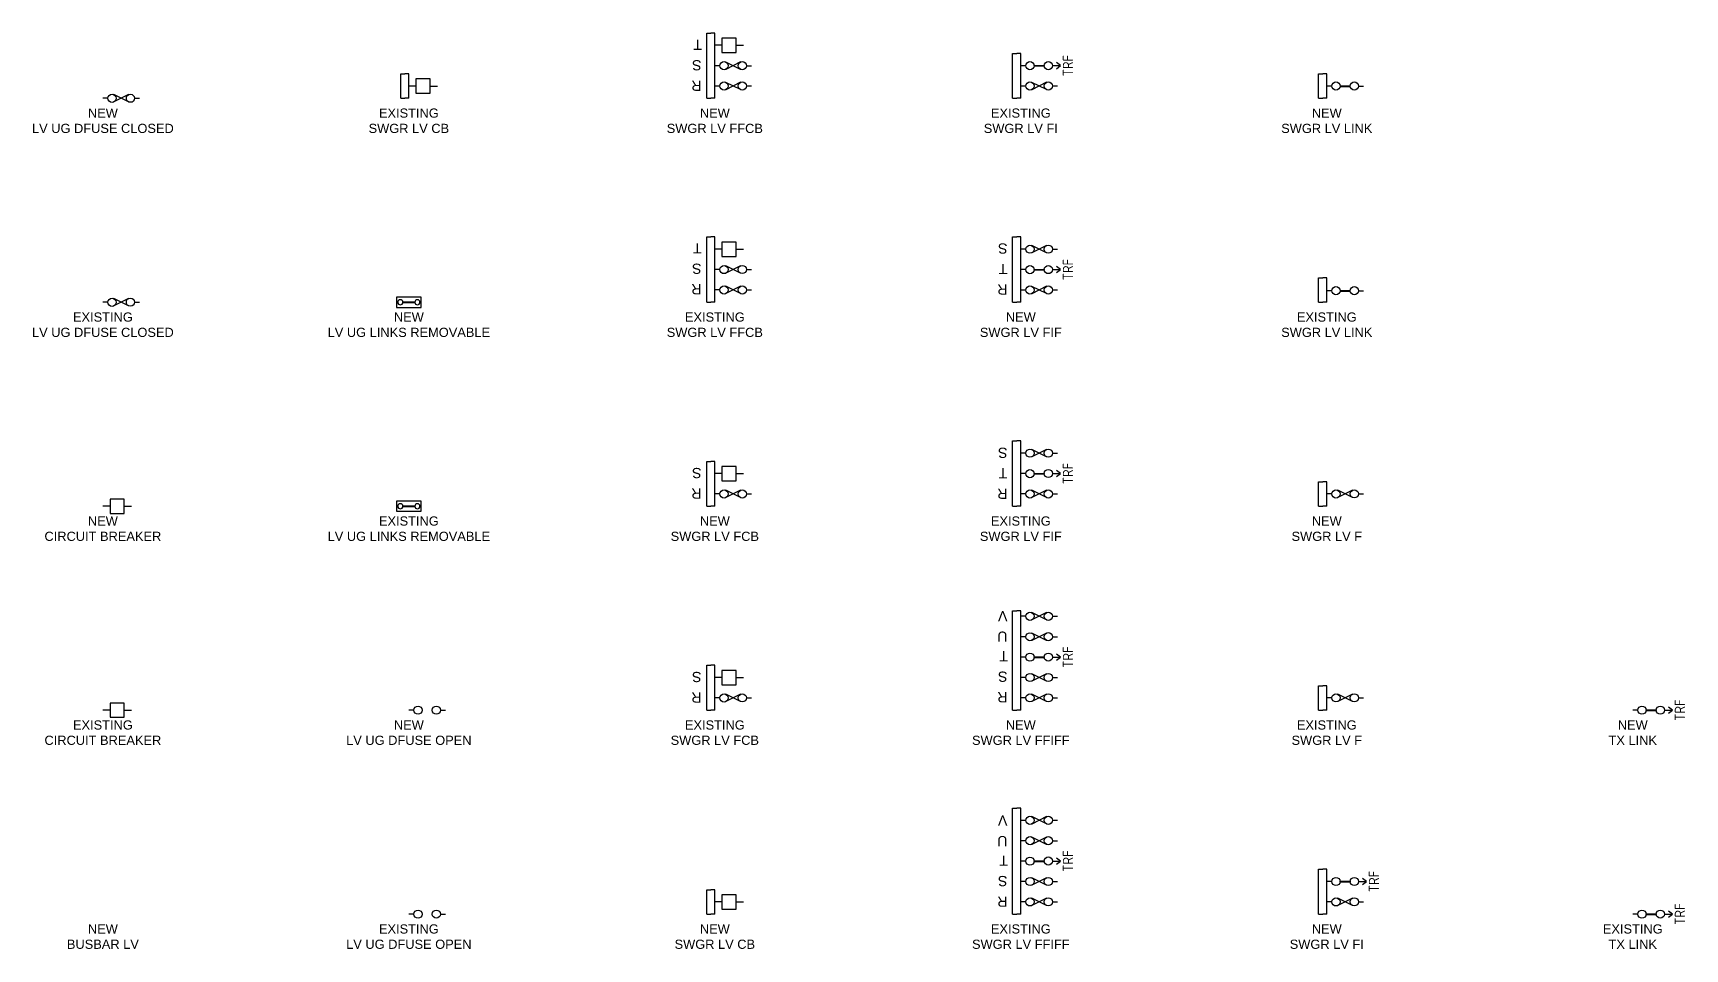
# Model space of a CAD drawing. Header units: metres. Extents: x -14 to 310, y -7 to 173.
import ezdxf
from ezdxf.enums import TextEntityAlignment as Align

# ---------------------------------------------------------------- set-up
doc = ezdxf.new("R2010")
doc.units = ezdxf.units.M
doc.layers.get('0').update_dxf_attribs({"color": 6})
for name, color, linetype in [('Equip_LV_EXT', 7, 'Continuous'), ('Equip_LV_NEW', 2, 'Continuous'), ('Sub_LV_EXT', 7, 'Continuous'), ('Sub_LV_NEW', 2, 'Continuous')]:
    doc.layers.add(name, color=color, linetype=linetype)
doc.styles.add('iecARIAL', font='arial.ttf', dxfattribs={"height": 2})
doc.styles.add('IESYMBOL1', font='isocp.shx')
doc.styles.get("Standard").update_dxf_attribs({"font": 'arial.ttf'})

# ---------------------------------------------------------------- blocks, each defined once
blk = doc.blocks.new('CIRCUIT_BREAKER_EXT')
for points in [[(1.4, 0), (0, 0)], [(4.2, 0), (5.6, 0)]]:
    blk.add_lwpolyline(points)
blk.add_lwpolyline([(4.2, -1.4), (4.2, 1.4), (1.4, 1.4), (1.4, -1.4)], close=True)
at = {"flags": 1}
for tag, p in [('USAGE', (-4.19, 3.31)), ('ASSET_NUM', (-4.19, 2.2)), ('ORIENTATION', (-4.19, 2.93)), ('LOCATION', (-4.19, 1.83)), ('NOTES', (-4.19, 1.39)), ('Z', (0, 0))]:
    blk.add_attdef(tag, p, '', height=0.2, dxfattribs=at)
blk.add_attdef('STATE', (-4.2, 1), '', height=0.2)
blk = doc.blocks.new('CIRCUIT_BREAKER_NEW')
for points in [[(1.4, 0), (0, 0)], [(4.2, 0), (5.6, 0)]]:
    blk.add_lwpolyline(points)
blk.add_lwpolyline([(4.2, -1.4), (4.2, 1.4), (1.4, 1.4), (1.4, -1.4)], close=True)
at = {"flags": 1}
for tag, p in [('USAGE', (-4.19, 3.31)), ('ASSET_NUM', (-4.19, 2.2)), ('ORIENTATION', (-4.19, 2.93)), ('LOCATION', (-4.19, 1.83)), ('NOTES', (-4.19, 1.39)), ('Z', (0, 0))]:
    blk.add_attdef(tag, p, '', height=0.2, dxfattribs=at)
blk.add_attdef('STATE', (-4.2, 1), '', height=0.2)
blk = doc.blocks.new('LV_UG_DFUSE_CLOSED_EXT')
for points in [[(1, 0), (0, 0)], [(5.04, 0.73), (2.16, -0.72)], [(5.05, -0.71), (2.16, 0.72)], [(6.2, 0.01), (7.2, 0.01)]]:
    blk.add_lwpolyline(points)
for centre in [(1.8, 0), (5.4, 0.01)]:
    blk.add_circle(centre, 0.8)
at = {"flags": 9}
for tag, p in [('ACTUAL_STATUS', (0, 0)), ('CONSTRUCTED_VOLTAGE', (0, -0.2)), ('OPERATING_VOLTAGE', (0, -0.6)), ('ORIENTATION', (0, -0.8)), ('STATE', (0, -1)), ('SWITCH_TYPE', (0, -1.2)), ('NO_PHASES', (0, -0.4)), ('USAGE', (0, -1.4)), ('NOTES', (0, -1.6))]:
    blk.add_attdef(tag, text='', height=0.2, dxfattribs=at).set_placement(p, align=Align.MIDDLE_LEFT)
at = {"flags": 1}
blk.add_attdef('Z', (0, 0), '', height=0.2, dxfattribs=at)
blk = doc.blocks.new('LV_UG_DFUSE_CLOSED_NEW')
for points in [[(1, 0), (0, 0)], [(5.04, 0.73), (2.16, -0.72)], [(5.05, -0.71), (2.16, 0.72)], [(6.2, 0.01), (7.2, 0.01)]]:
    blk.add_lwpolyline(points)
for centre in [(1.8, 0), (5.4, 0.01)]:
    blk.add_circle(centre, 0.8)
for tag, flags, p in [('ACTUAL_STATUS', 9, (1.5, 0)), ('CONSTRUCTED_VOLTAGE', 9, (1.5, -0.2)), ('OPERATED_BY', 9, (1.5, -0.6)), ('OWNED_BY', 9, (1.5, -1)), ('OPERATING_VOLTAGE', 9, (1.5, -1.2)), ('ORIENTATION', 9, (1.5, -1.4)), ('STATE', 9, (1.5, -1.6)), ('SWITCH_TYPE', 9, (1.5, -1.8)), ('Z', 1, (1.5, -2.4)), ('NO_PHASES', 9, (1.5, -0.4)), ('MAINTAINED_BY', 9, (1.5, -0.8)), ('USAGE', 9, (1.5, -2)), ('NOTES', 9, (1.5, -2.2))]:
    blk.add_attdef(tag, text='', height=0.2, dxfattribs=dict(flags=flags)).set_placement(p, align=Align.MIDDLE_LEFT)
blk = doc.blocks.new('LV_UG_DFUSE_OPEN_EXT')
for points in [[(1, 0), (0, 0)], [(6.2, 0.01), (7.2, 0.01)]]:
    blk.add_lwpolyline(points)
for centre in [(1.8, 0), (5.4, 0.01)]:
    blk.add_circle(centre, 0.8)
at = {"flags": 9}
for tag, p in [('ACTUAL_STATUS', (0, 0)), ('CONSTRUCTED_VOLTAGE', (0, -0.2)), ('OPERATING_VOLTAGE', (0, -0.6)), ('ORIENTATION', (0, -0.8)), ('STATE', (0, -1)), ('SWITCH_TYPE', (0, -1.2)), ('NO_PHASES', (0, -0.4)), ('USAGE', (0, -1.4)), ('NOTES', (0, -1.6))]:
    blk.add_attdef(tag, text='', height=0.2, dxfattribs=at).set_placement(p, align=Align.MIDDLE_LEFT)
at = {"flags": 1}
blk.add_attdef('Z', (0, 0), '', height=0.2, dxfattribs=at)
blk = doc.blocks.new('LV_UG_DFUSE_OPEN_NEW')
for points in [[(1, 0), (0, 0)], [(6.2, 0.01), (7.2, 0.01)]]:
    blk.add_lwpolyline(points)
for centre in [(1.8, 0), (5.4, 0.01)]:
    blk.add_circle(centre, 0.8)
at = {"flags": 1}
blk.add_attdef('Z', (0, 0), '', height=0.2, rotation=90, dxfattribs=at)
at = {"flags": 9}
for tag, p in [('ACTUAL_STATUS', (0, 0)), ('CONSTRUCTED_VOLTAGE', (0, -0.2)), ('OPERATING_VOLTAGE', (0, -0.6)), ('ORIENTATION', (0, -0.8)), ('STATE', (0, -1)), ('SWITCH_TYPE', (0, -1.2)), ('NO_PHASES', (0, -0.4)), ('USAGE', (0, -1.4)), ('NOTES', (0, -1.6))]:
    blk.add_attdef(tag, text='', height=0.2, dxfattribs=at).set_placement(p, align=Align.MIDDLE_LEFT)
blk = doc.blocks.new('LV_UG_LINKS_REMOVABLE_EXT')
for p, q in [((-1.17, 0.06), (1.17, 0.06)), ((-1.17, -0.06), (1.17, -0.06))]:
    blk.add_line(p, q)
blk.add_lwpolyline([(-2.4, -1), (2.4, -1), (2.4, 1), (-2.4, 1)], close=True)
for points in [[(-2.17, 0, 1), (-1.17, 0, 1)], [(1.17, 0, 1), (2.17, 0, 1)]]:
    blk.add_lwpolyline(points, format="xyb", close=True)
at = {"flags": 9}
for tag, p in [('ACTUAL_STATUS', (0, 0)), ('CONNECTOR_TYPE', (0, -0.2)), ('CONSTRUCTED_VOLTAGE', (0, -0.4)), ('OPERATING_VOLTAGE', (0, -0.8)), ('ORIENTATION', (0, -1)), ('OWNED_BY', (0, -1.2)), ('STATE', (0, -1.4)), ('NO_PHASES', (0, -0.6)), ('USAGE', (0, -1.6)), ('NOTES', (0, -1.8))]:
    blk.add_attdef(tag, text='', height=0.2, dxfattribs=at).set_placement(p, align=Align.MIDDLE_LEFT)
at = {"flags": 1}
blk.add_attdef('Z', (0, 0), '', height=0.2, dxfattribs=at)
blk = doc.blocks.new('LV_UG_LINKS_REMOVABLE_NEW')
for p, q in [((-1.17, 0.06), (1.17, 0.06)), ((-1.17, -0.06), (1.17, -0.06))]:
    blk.add_line(p, q)
blk.add_lwpolyline([(-2.4, -1), (2.4, -1), (2.4, 1), (-2.4, 1)], close=True)
for points in [[(-2.17, 0, 1), (-1.17, 0, 1)], [(1.17, 0, 1), (2.17, 0, 1)]]:
    blk.add_lwpolyline(points, format="xyb", close=True)
at = {"flags": 9}
for tag, p in [('ACTUAL_STATUS', (0, 0)), ('CONNECTOR_TYPE', (0, -0.2)), ('CONSTRUCTED_VOLTAGE', (0, -0.4)), ('OPERATING_VOLTAGE', (0, -0.8)), ('ORIENTATION', (0, -1)), ('OWNED_BY', (0, -1.2)), ('STATE', (0, -1.4)), ('NO_PHASES', (0, -0.6)), ('USAGE', (0, -1.6)), ('NOTES', (0, -1.8))]:
    blk.add_attdef(tag, text='', height=0.2, dxfattribs=at).set_placement(p, align=Align.MIDDLE_LEFT)
at = {"flags": 1}
blk.add_attdef('Z', (0, 0), '', height=0.2, dxfattribs=at)
blk = doc.blocks.new('*U58')
at = {"layer": 'Sub_LV_EXT'}
for p, q in [((-1.6, 0), (-1.6, 4.8)), ((-1.6, 4.8), (-0.8, 4.8)), ((0, 4.8), (-0.8, 4.8)), ((0, 0), (0, 4.8)), ((-1.6, 0), (-0.8, 0)), ((0, 0), (-0.8, 0))]:
    blk.add_line(p, q, dxfattribs=at)
blk = doc.blocks.new('SWGR_LV_CB_EXT')
at = {"layer": 'Equip_LV_EXT'}
for name, p in [('*U58', (0, 0)), ('CIRCUIT_BREAKER_EXT', (0, 2.4))]:
    blk.add_blockref(name, p, dxfattribs=at)
blk = doc.blocks.new('*U37')
at = {"layer": 'Sub_LV_NEW'}
for p, q in [((-1.6, 0), (-1.6, 4.8)), ((-1.6, 4.8), (-0.8, 4.8)), ((0, 4.8), (-0.8, 4.8)), ((0, 0), (0, 4.8)), ((-1.6, 0), (-0.8, 0)), ((0, 0), (-0.8, 0))]:
    blk.add_line(p, q, dxfattribs=at)
blk = doc.blocks.new('SWGR_LV_CB_NEW')
at = {"layer": 'Equip_LV_NEW'}
for name, p in [('*U37', (0, 0)), ('CIRCUIT_BREAKER_NEW', (0, 2.4))]:
    blk.add_blockref(name, p, dxfattribs=at)
blk = doc.blocks.new('*U64')
at = {"layer": 'Sub_LV_EXT'}
for p, q in [((-1.6, 0), (-1.6, 8.8)), ((-1.6, 8.8), (-0.8, 8.8)), ((0, 8.8), (-0.8, 8.8)), ((0, 0), (0, 8.8)), ((-1.6, 0), (-0.8, 0)), ((0, 0), (-0.8, 0))]:
    blk.add_line(p, q, dxfattribs=at)
blk = doc.blocks.new('SWGR_LV_FCB_EXT')
at = {"layer": 'Equip_LV_EXT'}
for name, p in [('*U64', (0, 0)), ('CIRCUIT_BREAKER_EXT', (0, 6.4)), ('LV_UG_DFUSE_CLOSED_EXT', (0, 2.4))]:
    blk.add_blockref(name, p, dxfattribs=at)
at = {"layer": 'Equip_LV_EXT', "char_height": 2, "width": 1.1319, "attachment_point": 1, "rotation": 180, "style": 'iecARIAL'}
for s, insert in [('S', (-2.61, 5.51)), ('R', (-2.6, 1.48))]:
    blk.add_mtext(s, dxfattribs=dict(at, insert=insert))
blk = doc.blocks.new('*U43')
at = {"layer": 'Sub_LV_NEW'}
for p, q in [((-1.6, 0), (-1.6, 8.8)), ((-1.6, 8.8), (-0.8, 8.8)), ((0, 8.8), (-0.8, 8.8)), ((0, 0), (0, 8.8)), ((-1.6, 0), (-0.8, 0)), ((0, 0), (-0.8, 0))]:
    blk.add_line(p, q, dxfattribs=at)
blk = doc.blocks.new('SWGR_LV_FCB_NEW')
at = {"layer": 'Equip_LV_NEW'}
for name, p in [('*U43', (0, 0)), ('CIRCUIT_BREAKER_NEW', (0, 6.4)), ('LV_UG_DFUSE_CLOSED_NEW', (0, 2.4))]:
    blk.add_blockref(name, p, dxfattribs=at)
at = {"layer": 'Equip_LV_NEW', "char_height": 2, "width": 1.1319, "attachment_point": 1, "rotation": 180, "style": 'iecARIAL'}
for s, insert in [('S', (-2.61, 5.51)), ('R', (-2.6, 1.48))]:
    blk.add_mtext(s, dxfattribs=dict(at, insert=insert))
blk = doc.blocks.new('*U67')
at = {"layer": 'Sub_LV_EXT'}
for p, q in [((-1.6, 0), (-1.6, 12.8)), ((-1.6, 12.8), (-0.8, 12.8)), ((0, 12.8), (-0.8, 12.8)), ((0, 0), (0, 12.8)), ((-1.6, 0), (-0.8, 0)), ((0, 0), (-0.8, 0))]:
    blk.add_line(p, q, dxfattribs=at)
blk = doc.blocks.new('SWGR_LV_FFCB_EXT')
at = {"layer": 'Equip_LV_EXT'}
for name, p in [('*U67', (0, 0.01)), ('CIRCUIT_BREAKER_EXT', (0, 10.4)), ('LV_UG_DFUSE_CLOSED_EXT', (0, 6.41)), ('LV_UG_DFUSE_CLOSED_EXT', (0, 2.41))]:
    blk.add_blockref(name, p, dxfattribs=at)
at = {"layer": 'Equip_LV_EXT', "char_height": 2, "width": 1.1319, "attachment_point": 1, "rotation": 180, "style": 'iecARIAL'}
for s, insert in [('T', (-2.6, 9.59)), ('S', (-2.61, 5.58)), ('R', (-2.6, 1.55))]:
    blk.add_mtext(s, dxfattribs=dict(at, insert=insert))
blk = doc.blocks.new('*U34')
at = {"layer": 'Sub_LV_NEW'}
for p, q in [((-1.6, 0), (-1.6, 12.8)), ((-1.6, 12.8), (-0.8, 12.8)), ((0, 12.8), (-0.8, 12.8)), ((0, 0), (0, 12.8)), ((-1.6, 0), (-0.8, 0)), ((0, 0), (-0.8, 0))]:
    blk.add_line(p, q, dxfattribs=at)
blk = doc.blocks.new('SWGR_LV_FFCB_NEW')
at = {"layer": 'Equip_LV_NEW'}
for name, p in [('*U34', (0, 0)), ('CIRCUIT_BREAKER_NEW', (0, 10.4)), ('LV_UG_DFUSE_CLOSED_NEW', (0, 6.39)), ('LV_UG_DFUSE_CLOSED_NEW', (0, 2.41))]:
    blk.add_blockref(name, p, dxfattribs=at)
at = {"layer": 'Equip_LV_NEW', "char_height": 2, "width": 1.1319, "attachment_point": 1, "rotation": 180, "style": 'iecARIAL'}
for s, insert in [('T', (-2.52, 9.49)), ('S', (-2.6, 5.48)), ('R', (-2.6, 1.45))]:
    blk.add_mtext(s, dxfattribs=dict(at, insert=insert))
blk = doc.blocks.new('TX_LINK_EXT')
h = blk.add_hatch(color=256)
edge = h.paths.add_edge_path()
edge.add_line((2.6, 0.05), (4.6, 0.05))
edge.add_arc((5.4, 0.01), 0.8, 177.2353, 184.4027)
edge.add_line((4.6, -0.05), (2.6, -0.05))
edge.add_arc((1.8, 0), 0.8, 356.4167, 363.5833)
for points in [[(1, 0), (0, 0)], [(2.6, 0.05), (4.6, 0.05)], [(6.2, 0.01), (7.2, 0.01)], [(2.6, -0.05), (4.6, -0.05)]]:
    blk.add_lwpolyline(points)
for centre in [(1.8, 0), (5.4, 0.01)]:
    blk.add_circle(centre, 0.8)
for centre, start, end in [((1.8, 0), 356.4167, 3.5833), ((5.4, 0.01), 177.2353, 184.4027)]:
    blk.add_arc(centre, 0.8, start, end)
at = {"layer": 'Sub_LV_EXT'}
blk.add_line((7.2, 0.01), (7.8, 0.01), dxfattribs=at)
blk.add_lwpolyline([(7, -0.59), (7.8, 0.01), (7, 0.61)], dxfattribs=at)
at = {"flags": 1}
blk.add_attdef('Z', (0, 0), '', height=0.2, dxfattribs=at)
at = {"layer": 'Sub_LV_EXT', "color": 7, "style": 'IESYMBOL1'}
blk.add_text('TRF', height=2, rotation=90, dxfattribs=at).set_placement((9.24, 0.01), align=Align.MIDDLE_CENTER)
at = {"layer": 'Sub_LV_EXT', "flags": 1}
for tag, p in [('ORIENTATION', (2.14, -1.53)), ('USAGE', (2.14, -1.14)), ('NOTES', (2.14, -3.07))]:
    blk.add_attdef(tag, p, '', height=0.2, dxfattribs=at)
blk = doc.blocks.new('*U70')
at = {"layer": 'Sub_LV_EXT'}
for p, q in [((-1.6, 0), (-1.6, 20.8)), ((-1.6, 20.8), (-0.8, 20.8)), ((0, 20.8), (-0.8, 20.8)), ((0, 0), (0, 20.8)), ((-1.6, 0), (-0.8, 0)), ((0, 0), (-0.8, 0))]:
    blk.add_line(p, q, dxfattribs=at)
blk = doc.blocks.new('SWGR_LV_FFIFF_EXT')
at = {"layer": 'Equip_LV_EXT'}
for name, p in [('*U70', (0, 0)), ('LV_UG_DFUSE_CLOSED_EXT', (0, 18.4)), ('LV_UG_DFUSE_CLOSED_EXT', (0.01, 14.4)), ('TX_LINK_EXT', (0, 10.4)), ('LV_UG_DFUSE_CLOSED_EXT', (0.01, 6.4)), ('LV_UG_DFUSE_CLOSED_EXT', (0.01, 2.4))]:
    blk.add_blockref(name, p, dxfattribs=at)
at = {"layer": 'Equip_LV_EXT', "char_height": 2, "width": 1.1319, "attachment_point": 1, "rotation": 180, "style": 'iecARIAL'}
for s, insert in [('V', (-2.62, 17.36)), ('U', (-2.61, 13.33)), ('T', (-2.53, 9.5)), ('S', (-2.62, 5.49)), ('R', (-2.61, 1.45))]:
    blk.add_mtext(s, dxfattribs=dict(at, insert=insert))
blk = doc.blocks.new('TX_LINK_NEW')
h = blk.add_hatch(color=256)
edge = h.paths.add_edge_path()
edge.add_line((2.6, 0.05), (4.6, 0.05))
edge.add_arc((5.4, 0.01), 0.8, 177.2353, 184.4027)
edge.add_line((4.6, -0.05), (2.6, -0.05))
edge.add_arc((1.8, 0), 0.8, 356.4167, 363.5833)
blk.add_line((7.2, 0.01), (7.8, 0.01))
for points in [[(1, 0), (0, 0)], [(2.6, 0.05), (4.6, 0.05)], [(6.2, 0.01), (7.2, 0.01)], [(7, -0.59), (7.8, 0.01), (7, 0.61)], [(2.6, -0.05), (4.6, -0.05)]]:
    blk.add_lwpolyline(points)
for centre in [(1.8, 0), (5.4, 0.01)]:
    blk.add_circle(centre, 0.8)
for centre, start, end in [((1.8, 0), 356.4167, 3.5833), ((5.4, 0.01), 177.2353, 184.4027)]:
    blk.add_arc(centre, 0.8, start, end)
at = {"style": 'IESYMBOL1'}
blk.add_text('TRF', height=2, rotation=90, dxfattribs=at).set_placement((9.24, 0.01), align=Align.MIDDLE_CENTER)
at = {"flags": 1}
blk.add_attdef('Z', (0, 0), '', height=0.2, dxfattribs=at)
at = {"layer": 'Sub_LV_EXT', "flags": 1}
for tag, p in [('ORIENTATION', (2.14, -1.53)), ('USAGE', (2.14, -1.14)), ('NOTES', (2.14, -3.07))]:
    blk.add_attdef(tag, p, '', height=0.2, dxfattribs=at)
blk = doc.blocks.new('*U31')
at = {"layer": 'Sub_LV_NEW'}
for p, q in [((-1.6, 0), (-1.6, 19.48)), ((-1.6, 19.48), (-0.8, 19.48)), ((0, 19.48), (-0.8, 19.48)), ((0, 0), (0, 19.48)), ((-1.6, 0), (-0.8, 0)), ((0, 0), (-0.8, 0))]:
    blk.add_line(p, q, dxfattribs=at)
blk = doc.blocks.new('SWGR_LV_FFIFF_NEW')
at = {"layer": 'Equip_LV_NEW'}
for name, p in [('*U31', (0, 0)), ('LV_UG_DFUSE_CLOSED_NEW', (0, 18.41)), ('LV_UG_DFUSE_CLOSED_NEW', (0, 14.4)), ('TX_LINK_NEW', (0, 10.4)), ('LV_UG_DFUSE_CLOSED_NEW', (0, 6.41)), ('LV_UG_DFUSE_CLOSED_NEW', (0, 2.41))]:
    blk.add_blockref(name, p, dxfattribs=at)
at = {"layer": 'Equip_LV_NEW', "char_height": 2, "width": 1.1319, "attachment_point": 1, "rotation": 180, "style": 'iecARIAL'}
for s, insert in [('V', (-2.61, 17.45)), ('U', (-2.6, 13.42)), ('T', (-2.52, 9.58)), ('S', (-2.61, 5.57)), ('R', (-2.6, 1.54))]:
    blk.add_mtext(s, dxfattribs=dict(at, insert=insert))
blk = doc.blocks.new('SWGR_LV_FIF_EXT')
at = {"layer": 'Equip_LV_EXT'}
for name, p in [('*U67', (0, 0)), ('LV_UG_DFUSE_CLOSED_EXT', (0, 10.4)), ('TX_LINK_EXT', (0, 6.4)), ('LV_UG_DFUSE_CLOSED_EXT', (0, 2.4))]:
    blk.add_blockref(name, p, dxfattribs=at)
at = {"layer": 'Equip_LV_EXT', "char_height": 2, "width": 1.1319, "attachment_point": 1, "rotation": 180, "style": 'iecARIAL'}
for s, insert in [('S', (-2.61, 9.48)), ('T', (-2.62, 5.47)), ('R', (-2.61, 1.44))]:
    blk.add_mtext(s, dxfattribs=dict(at, insert=insert))
blk = doc.blocks.new('SWGR_LV_FIF_NEW')
at = {"layer": 'Equip_LV_NEW'}
for name, p in [('*U34', (0, 0)), ('LV_UG_DFUSE_CLOSED_NEW', (0, 10.4)), ('TX_LINK_NEW', (0, 6.4)), ('LV_UG_DFUSE_CLOSED_NEW', (0, 2.4))]:
    blk.add_blockref(name, p, dxfattribs=at)
at = {"layer": 'Equip_LV_NEW', "char_height": 2, "width": 1.1319, "attachment_point": 1, "rotation": 180, "style": 'iecARIAL'}
for s, insert in [('S', (-2.6, 9.54)), ('T', (-2.61, 5.53)), ('R', (-2.6, 1.5))]:
    blk.add_mtext(s, dxfattribs=dict(at, insert=insert))
blk = doc.blocks.new('SWGR_LV_FI_EXT')
at = {"layer": 'Equip_LV_EXT'}
for name, p in [('*U64', (0, 0)), ('TX_LINK_EXT', (0, 6.4)), ('LV_UG_DFUSE_CLOSED_EXT', (0, 2.41))]:
    blk.add_blockref(name, p, dxfattribs=at)
blk = doc.blocks.new('SWGR_LV_FI_NEW')
at = {"layer": 'Equip_LV_NEW'}
for name, p in [('*U43', (0, 0)), ('TX_LINK_NEW', (0, 6.4)), ('LV_UG_DFUSE_CLOSED_NEW', (0, 2.4))]:
    blk.add_blockref(name, p, dxfattribs=at)
blk = doc.blocks.new('SWGR_LV_F_EXT')
at = {"layer": 'Equip_LV_EXT'}
for name, p in [('*U58', (0, -0.01)), ('LV_UG_DFUSE_CLOSED_EXT', (0, 2.41))]:
    blk.add_blockref(name, p, dxfattribs=at)
blk = doc.blocks.new('SWGR_LV_F_NEW')
at = {"layer": 'Equip_LV_NEW'}
for name, p in [('*U37', (0, -0.01)), ('LV_UG_DFUSE_CLOSED_NEW', (0, 2.41))]:
    blk.add_blockref(name, p, dxfattribs=at)
blk = doc.blocks.new('LV_UG_FUSELINK_EXT')
at = {"lineweight": 40}
blk.add_line((-0.01, 4.6), (0, 2.6), dxfattribs=at)
for points in [[(-0.01, 6.2), (-0.01, 7.2)], [(0, 1), (0, 0)]]:
    blk.add_lwpolyline(points)
for centre in [(-0.01, 5.4), (0, 1.8)]:
    blk.add_circle(centre, 0.8)
at = {"flags": 1}
blk.add_attdef('Z', (0, 0), '', height=0.2, dxfattribs=at)
at = {"flags": 9}
for tag, p in [('ORIENTATION', (0, 0)), ('USAGE', (0, -0.2)), ('NOTES', (0, -0.4))]:
    blk.add_attdef(tag, text='', height=0.2, dxfattribs=at).set_placement(p, align=Align.MIDDLE_LEFT)
blk = doc.blocks.new('SWGR_LV_LINK_EXT')
at = {"layer": 'Equip_LV_EXT'}
blk.add_blockref('*U58', (0, 0), dxfattribs=at)
at = {"layer": 'Equip_LV_EXT', "rotation": 90}
blk.add_blockref('LV_UG_FUSELINK_EXT', (7.2, 2.27), dxfattribs=at)
blk = doc.blocks.new('LV_UG_FUSELINK_NEW')
at = {"lineweight": 40}
blk.add_line((-0.01, 4.6), (0, 2.6), dxfattribs=at)
for points in [[(-0.01, 6.2), (-0.01, 7.2)], [(0, 1), (0, 0)]]:
    blk.add_lwpolyline(points)
for centre in [(-0.01, 5.4), (0, 1.8)]:
    blk.add_circle(centre, 0.8)
at = {"flags": 1}
blk.add_attdef('Z', (0, 0), '', height=0.2, dxfattribs=at)
at = {"flags": 9}
for tag, p in [('ORIENTATION', (0, 0)), ('USAGE', (0, -0.2)), ('NOTES', (0, -0.4))]:
    blk.add_attdef(tag, text='', height=0.2, dxfattribs=at).set_placement(p, align=Align.MIDDLE_LEFT)
blk = doc.blocks.new('SWGR_LV_LINK_NEW')
at = {"layer": 'Equip_LV_NEW'}
blk.add_blockref('*U37', (0, 0), dxfattribs=at)
at = {"layer": 'Equip_LV_NEW', "rotation": 90}
blk.add_blockref('LV_UG_FUSELINK_NEW', (7.2, 2.41), dxfattribs=at)

msp = doc.modelspace()

# ---------------------------------------------------------------- block references
at = {"layer": 'Equip_LV_EXT'}
for name, p in [('SWGR_LV_FI_EXT', (180, 160)), ('SWGR_LV_CB_EXT', (60, 160)), ('SWGR_LV_FFCB_EXT', (120, 120)), ('SWGR_LV_LINK_EXT', (240, 120)), ('LV_UG_DFUSE_CLOSED_EXT', (0, 120)), ('SWGR_LV_FIF_EXT', (180, 80)), ('LV_UG_LINKS_REMOVABLE_EXT', (60, 80)), ('SWGR_LV_FCB_EXT', (120, 40)), ('SWGR_LV_F_EXT', (240, 40)), ('CIRCUIT_BREAKER_EXT', (0, 40)), ('SWGR_LV_FFIFF_EXT', (180, 0)), ('LV_UG_DFUSE_OPEN_EXT', (60, 0)), ('TX_LINK_EXT', (300, 0))]:
    msp.add_blockref(name, p, dxfattribs=at)
at = {"layer": 'Equip_LV_NEW'}
for name, p in [('SWGR_LV_FFCB_NEW', (120, 160)), ('SWGR_LV_LINK_NEW', (240, 160)), ('LV_UG_DFUSE_CLOSED_NEW', (0, 160)), ('SWGR_LV_FIF_NEW', (180, 120)), ('LV_UG_LINKS_REMOVABLE_NEW', (60, 120)), ('SWGR_LV_FCB_NEW', (120, 80)), ('SWGR_LV_F_NEW', (240, 80)), ('CIRCUIT_BREAKER_NEW', (0, 80)), ('SWGR_LV_FFIFF_NEW', (180, 40)), ('LV_UG_DFUSE_OPEN_NEW', (60, 40)), ('TX_LINK_NEW', (300, 40)), ('SWGR_LV_FI_NEW', (240, 0)), ('SWGR_LV_CB_NEW', (120, 0))]:
    msp.add_blockref(name, p, dxfattribs=at)

# ---------------------------------------------------------------- texts
at = {"char_height": 1.8, "width": 40, "attachment_point": 2}
for s, insert in [('NEW\\PLV UG DFUSE CLOSED', (0, 158)), ('EXISTING\\PSWGR LV CB', (60, 158)), ('NEW\\PSWGR LV FFCB', (120, 158)), ('EXISTING\\PSWGR LV FI', (180, 158)), ('NEW\\PSWGR LV LINK', (240, 158)), ('EXISTING\\PLV UG DFUSE CLOSED', (0, 118)), ('NEW\\PLV UG LINKS REMOVABLE', (60, 118)), ('EXISTING\\PSWGR LV FFCB', (120, 118)), ('NEW\\PSWGR LV FIF', (180, 118)), ('EXISTING\\PSWGR LV LINK', (240, 118)), ('NEW\\PCIRCUIT BREAKER', (0, 78)), ('EXISTING\\PLV UG LINKS REMOVABLE', (60, 78)), ('NEW\\PSWGR LV FCB', (120, 78)), ('EXISTING\\PSWGR LV FIF', (180, 78)), ('NEW\\PSWGR LV F', (240, 78)), ('EXISTING\\PCIRCUIT BREAKER', (0, 38)), ('NEW\\PLV UG DFUSE OPEN', (60, 38)), ('EXISTING\\PSWGR LV FCB', (120, 38)), ('NEW\\PSWGR LV FFIFF', (180, 38)), ('EXISTING\\PSWGR LV F', (240, 38)), ('NEW\\PTX LINK', (300, 38)), ('NEW\\PBUSBAR LV', (0, -2)), ('EXISTING\\PLV UG DFUSE OPEN', (60, -2)), ('NEW\\PSWGR LV CB', (120, -2)), ('EXISTING\\PSWGR LV FFIFF', (180, -2)), ('NEW\\PSWGR LV FI', (240, -2)), ('EXISTING\\PTX LINK', (300, -2))]:
    msp.add_mtext(s, dxfattribs=dict(at, insert=insert))

doc.saveas('drawing.dxf')
